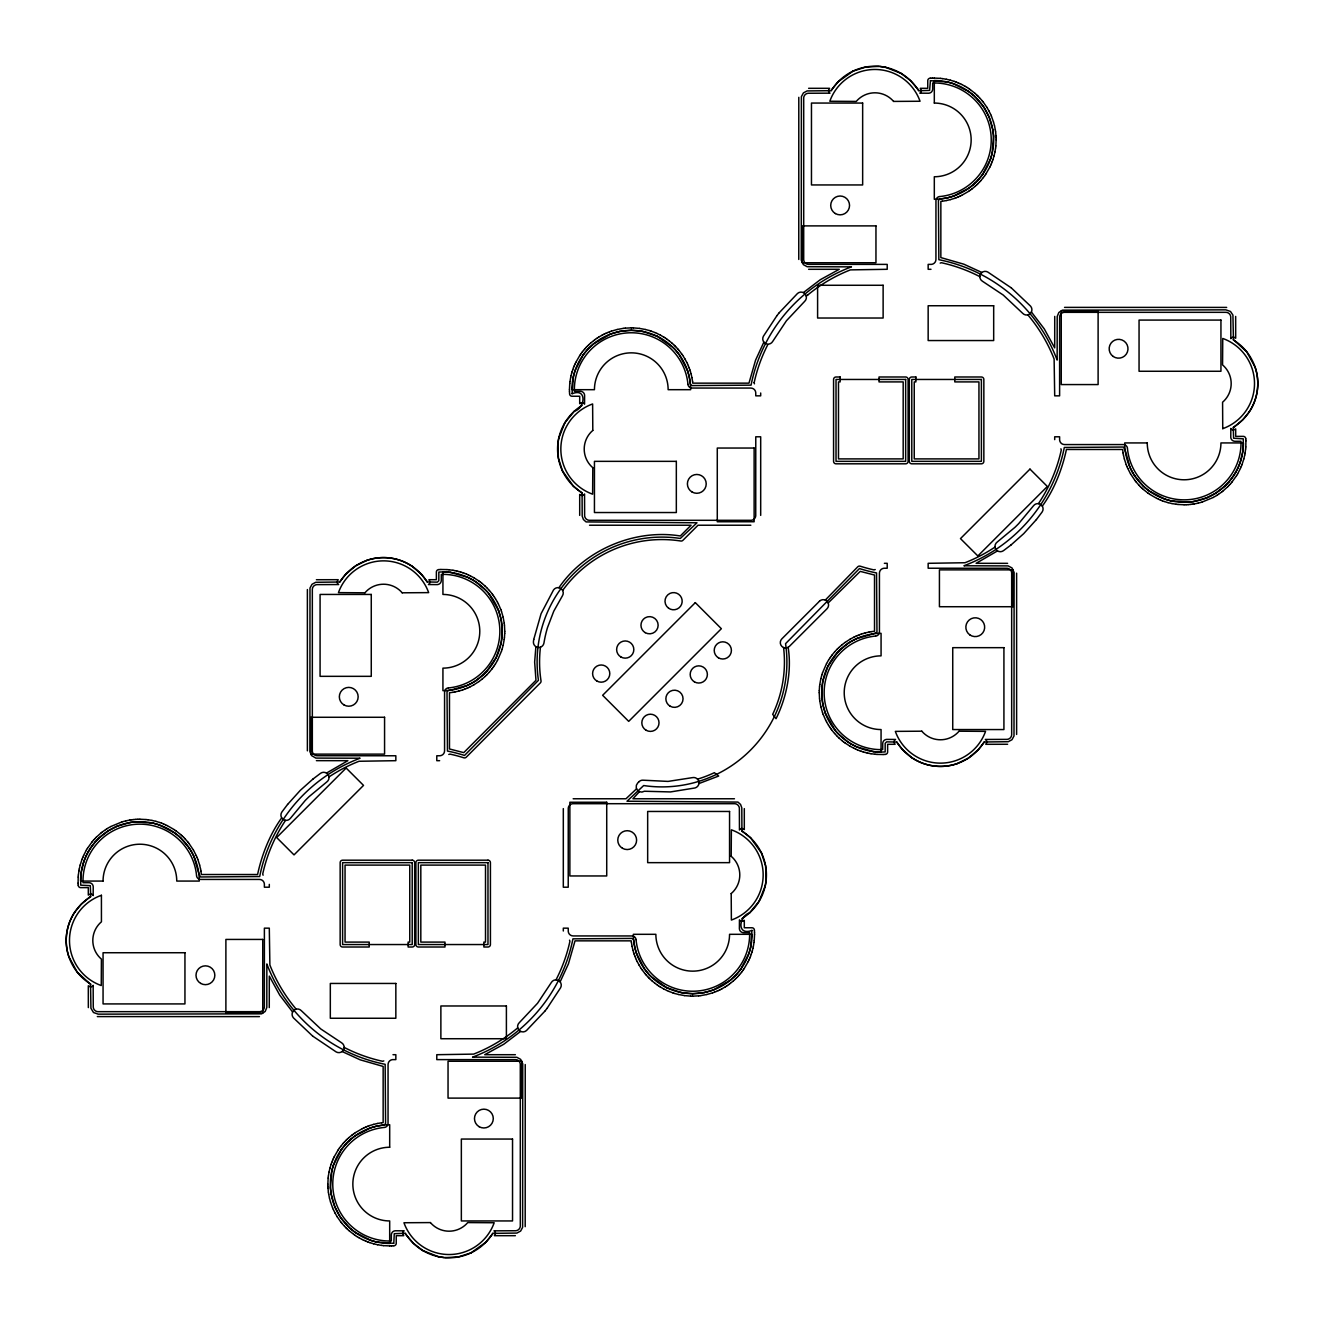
<?xml version="1.0" encoding="UTF-8"?>
<svg xmlns="http://www.w3.org/2000/svg" width="1324" height="1324" viewBox="0 0 1324 1324"><rect width="100%" height="100%" fill="white"/><g stroke="black" fill="none" stroke-linecap="round" stroke-linejoin="round"><path stroke-width="1.5" d="M327.856 1184.037L328.153 1178.079M421.479 574.401L427.387 581.948L437.35 582.146L438.823 580.673L438.84 572.067L442.911 571.918A59.381 59.381 0 0 1 502.309 631.283L501.167 642.852M504.725 633.253L504.758 631.349M569.452 389.637L569.75 383.679M754.548 934.363L754.25 940.321M819.242 692.651L819.275 690.747M902.521 749.599L896.613 742.052L886.65 741.854L885.177 743.327L885.16 751.933L881.089 752.082A59.381 59.381 0 0 1 821.691 692.717L822.833 681.148M996.144 139.963L995.847 145.921M78.199 877.084L78.099 883.042M269.268 1007.597L269.302 976.119L279.745 995.135L292.604 1012.016M393.791 1243.319L394.271 1233.703L404.763 1233.256L413.469 1243.385L422.753 1250.518M504.725 633.369L504.461 637.291M525.198 1226.669L525.231 1064.546M798.802 97.331L798.769 259.454M819.275 690.632L819.539 686.709M930.408 80.665L929.614 90.396L919.237 90.744L910.531 80.615L901.247 73.482M1054.731 316.403L1054.698 347.881L1044.272 328.898L1031.396 311.984M1245.801 446.916L1245.901 440.958M557.752 444.897L558.414 458.22L562.485 470.947M766.248 879.103L765.586 865.78L761.515 853.053M78.215 876.985L78.364 875.065M1245.636 448.935L1245.785 447.016M557.834 444.037L558.728 438.261M766.166 879.964L765.272 885.739M78.381 874.965L78.894 871.06M81.045 873.344L80.681 885.16L90.297 885.657L90.744 896.149L81.194 904.259L74.823 912.004M328.17 1177.979L328.385 1176.076M504.229 639.31L504.461 637.407M569.767 383.579L569.982 381.676M754.018 942.324L754.233 940.421M819.539 686.593L819.771 684.69M995.615 147.924L995.83 146.021M1242.955 450.657L1243.319 438.84L1233.604 438.227L1233.256 427.851L1242.806 419.741L1249.177 411.996M1245.619 449.035L1245.106 452.94M81.045 873.31L83.677 862.007M328.402 1175.977L329.031 1172.088M504.229 639.409L503.153 645.284M569.999 381.577L570.627 377.688M754.001 942.423L753.373 946.312M819.771 684.591L820.847 678.716M995.598 148.023L994.969 151.912M1242.955 450.69L1240.323 461.993M78.91 870.944L79.258 869.057M1244.742 454.943L1245.09 453.056M698.923 783.56L718.7 776.029L714.348 772.686A122.437 122.437 0 0 1 697.549 779.157L697.582 779.207M754.101 382.603L754.465 383.828M79.275 868.958L80.168 865.118M329.064 1171.972L329.957 1168.149M331.861 1170.631L330.437 1187.959M501.151 642.885L496.186 657.532M570.661 377.572L571.058 375.702M573.457 376.231L572.034 393.559M750.543 947.769L751.966 930.441M752.942 948.298L753.339 946.428M822.849 681.115L827.814 666.468M992.139 153.369L993.563 136.041M994.936 152.028L994.043 155.851M1244.726 455.042L1243.832 458.882M558.745 438.261L564.868 422.753M765.255 885.739L759.132 901.247M331.877 1170.598L333.466 1165.021M503.137 645.384L502.11 649.19M571.091 375.602L571.554 373.749M573.474 376.198L575.063 370.621M750.526 947.802L748.937 953.379M752.446 950.251L752.909 948.398M820.863 678.616L821.89 674.81M992.123 153.402L990.534 158.979M80.201 865.019L82.022 859.342M329.974 1168.033L331.132 1164.276M571.571 373.633L572.1 371.796M751.9 952.204L752.429 950.367M994.026 155.967L992.868 159.724M1243.799 458.981L1241.978 464.658M572.134 371.696L572.729 369.876M501.498 651.11L502.077 649.29M821.923 674.71L822.502 672.89M751.271 954.124L751.867 952.304M83.693 861.974L85.812 856.578M572.762 369.76L573.408 367.956M575.063 370.588L583.023 355.113M448.786 754.465L450.011 754.101A157.242 157.242 0 0 1 461.96 757.212L463.781 757.791A2.449 2.449 0 0 0 466.346 757.096L540.324 682.903A2.449 2.449 0 0 0 541.019 680.784L540.887 679.973A122.437 122.437 0 0 1 540.159 650.001L540.407 647.204M501.465 651.209L497.476 660.395M331.166 1164.16L331.811 1162.356M333.466 1164.988L341.427 1149.513M383.828 1060.905L382.603 1061.285A157.242 157.242 0 0 1 344.919 1047.797L344.157 1047.449M940.172 263.095L941.397 262.715A157.208 157.208 0 0 1 979.081 276.253L979.843 276.6M990.534 159.012L982.574 174.487M992.189 161.644L992.834 159.84M822.535 672.791L826.524 663.605M875.214 569.535L873.989 569.899A157.208 157.208 0 0 1 862.073 566.771L860.219 566.209A2.449 2.449 0 0 0 857.654 566.904L825.299 600.07M748.937 953.412L740.977 968.887M750.592 956.044L751.238 954.24M1240.307 462.026L1238.188 467.422M82.055 859.243L82.767 857.456M573.441 367.857L574.136 366.086M331.844 1162.257L332.539 1160.486M991.461 163.514L992.156 161.743M749.864 957.914L750.559 956.143M1241.233 466.544L1241.945 464.757M82.8 857.356L83.561 855.602M574.186 365.987L574.947 364.216M332.589 1160.387L333.35 1158.616M990.65 165.384L991.411 163.613M749.053 959.784L749.814 958.013M1240.439 468.398L1241.2 466.644M83.611 855.503L86.325 850.207M85.828 856.562L88.476 851.398M574.997 364.133L575.808 362.395M333.4 1158.533L334.211 1156.795M989.789 167.205L990.6 165.467M748.192 961.605L749.003 959.867M1238.172 467.438L1235.524 472.602M1240.389 468.497L1237.675 473.793M575.857 362.296L579.846 355.378M496.169 657.565L486.272 671.864M334.26 1156.696L338.249 1149.778M989.74 167.304L985.751 174.222M827.831 666.435L837.728 652.136M748.143 961.704L744.154 968.622M556.08 979.843L556.411 979.081A157.242 157.242 0 0 0 569.899 941.397L569.535 940.172M497.427 660.477L495.457 663.887M826.573 663.523L828.543 660.113M86.391 850.107L87.367 848.469M88.493 851.382L90.529 848.105M1235.507 472.618L1233.471 475.895M1236.633 475.531L1237.609 473.893M564.868 422.753L574.384 411.152M759.132 901.247L749.616 912.848M87.434 848.37L92.084 841.882M494.365 665.591L495.408 663.986M828.592 660.014L829.635 658.409M1236.566 475.63L1231.916 482.118M74.823 912.021C66.034 924.996 63.784 942.092 68.914 956.904M1249.177 411.979C1257.966 399.004 1260.216 381.908 1255.086 367.096M90.545 848.072L95.262 841.932M579.912 355.295L581.004 353.723M493.223 667.263L494.299 665.691M984.593 175.877L985.685 174.305M338.315 1149.695L339.407 1148.123M829.701 658.309L830.777 656.737M742.996 970.277L744.088 968.705M1233.455 475.928L1228.738 482.068M562.634 590.471L563.66 589.064A122.437 122.437 0 0 1 679.973 540.887L680.784 541.019A2.449 2.449 0 0 0 682.903 540.324L698.013 525.231L750.84 525.231M581.054 353.64L582.196 352.101M583.04 355.097L586.631 350.562M492.015 668.885L493.157 667.346M982.557 174.503L978.949 179.038M983.401 177.499L984.543 175.96M339.457 1148.04L340.599 1146.501M341.443 1149.497L345.051 1144.962M830.843 656.654L831.985 655.115M740.96 968.903L737.369 973.438M741.804 971.899L742.946 970.36M776.907 315.691L763.418 336.23A5.329 5.329 0 0 0 765.438 343.479A5.329 5.329 0 0 0 772.686 341.46L786.439 320.756L804.661 301.359A5.329 5.329 0 0 0 805.025 293.829A5.329 5.329 0 0 0 797.511 293.465L779.29 312.663M547.093 1008.309L560.582 987.77A5.329 5.329 0 0 0 558.562 980.521A5.329 5.329 0 0 0 551.314 982.54L537.561 1003.244L519.339 1022.641A5.329 5.329 0 0 0 518.975 1030.171A5.329 5.329 0 0 0 526.489 1030.535L544.71 1011.337M776.923 315.658L779.257 312.696M547.077 1008.342L544.743 1011.304M582.262 352.002L583.454 350.512M491.949 668.968L489.45 672.013M983.335 177.598L980.836 180.643M340.665 1146.402L343.164 1143.357M832.051 655.032L834.55 651.987M740.546 973.488L741.738 971.998M287.589 804.429L281.896 811.976A5.329 5.329 0 0 0 283.121 819.391A5.329 5.329 0 0 0 290.552 818.166L305.281 800.424A180.875 180.875 0 0 1 309.055 796.667L326.796 781.938A5.329 5.329 0 0 0 328.021 774.507A5.329 5.329 0 0 0 320.59 773.282L313.06 778.975M1036.411 519.571L1042.104 512.024A5.329 5.329 0 0 0 1040.879 504.609A5.329 5.329 0 0 0 1033.448 505.834L1018.719 523.576A180.875 180.875 0 0 1 1014.945 527.333L997.204 542.062A5.329 5.329 0 0 0 995.979 549.493A5.329 5.329 0 0 0 1003.41 550.718L1010.94 545.025M287.606 804.413L300.283 790.362L313.027 778.992M1036.394 519.587L1023.717 533.638L1010.973 545.008M92.15 841.799L93.392 840.343M583.52 350.43L584.761 348.957M739.239 975.043L740.48 973.57M1230.608 483.657L1231.85 482.201M345.614 574.401L339.556 582.014L315.741 582.295L312.034 584.281L309.998 588.038L309.882 751.536L311.537 755.557L315.824 758.089L360.078 758.222L358.109 758.983A159.691 159.691 0 0 0 259.686 876.538L200.487 876.968L198.782 873.344M978.386 749.599L984.444 741.986L1008.259 741.705L1011.966 739.719L1014.002 735.962L1014.118 572.464L1012.033 567.963L1008.176 565.911L963.922 565.778L965.891 565.017A159.691 159.691 0 0 0 1064.314 447.462L1123.513 447.032L1125.218 450.657M93.458 840.26L94.749 838.853M95.278 841.915L99.317 837.744M584.844 348.891L586.118 347.467M586.664 350.529L587.939 349.122M489.383 672.096L486.686 674.975M977.658 180.478L978.933 179.071M979.479 182.133L980.753 180.709M343.247 1143.291L344.521 1141.867M345.067 1144.929L346.342 1143.522M834.617 651.904L837.314 649.025M736.061 974.878L737.336 973.471M737.882 976.533L739.156 975.109M1228.722 482.085L1224.683 486.256M1229.251 485.147L1230.542 483.74M345.63 574.384L355.808 565.745L367.096 560.3M978.37 749.616L968.192 758.255L956.904 763.7M838.142 81.79L830.793 90.694L807.11 90.926L803.42 92.895L801.384 96.669L801.252 260.166L803.354 264.651L807.193 266.72L851.448 266.852L849.478 267.597A159.691 159.691 0 0 0 751.056 385.152L691.873 385.582L690.449 384.407L689.109 376.231M485.858 1242.21L493.058 1233.356L516.89 1233.074L520.646 1231.039L522.616 1227.331L522.748 1063.834L520.646 1059.349L516.807 1057.28L472.552 1057.148L474.522 1056.403A159.691 159.691 0 0 0 572.944 938.848L632.127 938.418L633.551 939.593L634.891 947.769M94.815 838.771L96.156 837.397M586.201 347.385L587.525 346.011M587.955 349.089L593.615 343.81M484.915 673.271L486.256 671.88M977.642 180.511L974.911 183.242M978.072 183.589L979.396 182.215M344.604 1141.784L345.928 1140.411M346.358 1143.489L349.089 1140.758M837.744 652.12L839.085 650.729M736.045 974.911L730.385 980.19M736.475 977.989L737.799 976.615M1227.844 486.603L1229.185 485.229M838.158 81.79L853.037 71.115M485.842 1242.21L470.963 1252.885M587.608 345.928L588.981 344.604M96.222 837.314L100.641 833.309M976.615 184.996L977.989 183.672M484.898 673.287L475.928 680.652M485.229 676.382L486.603 675.041M837.397 648.959L838.771 647.618M839.102 650.713L848.072 643.348M346.011 1140.328L347.385 1139.004M1227.778 486.686L1223.359 490.691M735.019 979.396L736.392 978.072M589.064 344.521L590.487 343.247M99.333 837.728L108.535 830.661L117.174 826.226M973.471 184.532L974.878 183.258M975.109 186.353L976.533 185.079M485.147 676.448L482.201 679.047M838.853 647.552L841.799 644.953M347.467 1138.921L348.891 1137.647M349.122 1140.742L350.529 1139.467M1224.667 486.272L1215.465 493.339L1206.826 497.774M733.513 980.753L734.936 979.479M574.401 411.135C584.877 408.785 587.591 387.237 572.067 393.791M749.599 912.865C738.875 916.043 736.442 936.25 751.966 930.408M590.554 343.164L593.599 340.665M973.438 184.549L968.903 188.157M975.043 186.436L971.998 188.935M348.957 1137.564L352.002 1135.065M350.562 1139.451L355.097 1135.843M733.446 980.836L730.401 983.335M807.938 294.755L806.25 296.113M593.632 343.793L610.364 334.128M100.723 833.243L102.229 832.051M482.118 679.113L478.99 681.512M841.882 644.887L845.01 642.488M1221.771 491.949L1223.277 490.757M730.368 980.207L713.636 989.872M593.698 340.599L595.237 339.457M102.312 831.985L105.506 829.701M970.36 190.143L971.899 189.001M352.101 1134.999L353.64 1133.857M1221.688 492.015L1218.494 494.299M728.763 984.543L730.302 983.401M981.878 272.479L963.839 264.188L940.851 257.584L940.851 201.38L942.324 201.215M342.122 1051.521L360.211 1059.829L383.149 1066.416L383.149 1122.62L381.676 1122.785M595.32 339.407L596.892 338.315M968.887 188.174L953.412 196.134M968.705 191.285L970.277 190.193M478.891 681.579L473.893 684.806M845.109 642.421L850.107 639.194M353.723 1133.807L355.295 1132.715M355.113 1135.826L370.588 1127.866M727.108 985.685L728.68 984.593M596.975 338.249L598.597 337.206M968.622 191.351L961.704 195.34M105.606 829.635L107.211 828.592M475.895 680.668L472.618 682.704M848.105 643.332L851.382 641.296M1216.789 495.408L1218.394 494.365M355.378 1132.649L362.296 1128.66M725.403 986.794L727.025 985.751M598.68 337.157L602.089 335.187M107.294 828.543L110.72 826.573M788.128 647.32C791.884 670.308 786.853 697.036 776.029 718.7L772.686 714.348A122.437 122.437 0 0 0 783.841 650.001L783.576 647.535M1216.706 495.457L1213.281 497.427M725.32 986.843L721.911 988.813M472.602 682.721L467.438 685.369M473.793 684.856L470.318 686.726M850.207 639.144L853.682 637.274M851.398 641.279L856.562 638.631M602.188 335.137L603.893 334.26M110.802 826.524L121.907 821.923M1213.198 497.476L1202.093 502.077M720.107 989.74L721.812 988.863M603.992 334.211L605.713 333.4M959.867 196.2L961.605 195.389M468.497 687.586L470.219 686.775M853.781 637.225L855.503 636.414M362.395 1128.611L364.133 1127.8M718.287 990.6L720.008 989.789M853.053 71.115L865.764 67.028L879.103 66.365M470.947 1252.885L458.236 1256.973L444.897 1257.634M605.813 333.35L607.584 332.589M958.013 197.011L959.784 196.25M467.422 685.369L450.69 690.152M466.644 688.397L468.398 687.636M855.602 636.364L857.356 635.603M856.578 638.631L873.31 633.848M364.216 1127.75L365.987 1126.989M716.416 991.411L718.187 990.65M607.683 332.539L609.454 331.844M956.143 197.756L957.914 197.061M117.191 826.209L130.215 822.502M464.757 689.142L466.544 688.43M857.456 635.57L859.243 634.858M1206.809 497.791L1193.785 501.498M366.086 1126.939L367.857 1126.244M714.546 992.156L716.317 991.461M954.24 198.435L956.044 197.789M609.553 331.811L611.357 331.166M610.381 334.111L619.698 331.463M462.854 689.821L464.658 689.175M859.342 634.825L861.146 634.179M713.619 989.889L704.302 992.537M712.643 992.834L714.447 992.189M367.956 1126.211L369.76 1125.566M367.096 560.3C381.908 555.17 399.004 557.421 411.979 566.209M956.904 763.7C942.092 768.83 924.996 766.579 912.021 757.791M953.379 196.134L947.802 197.723M954.124 198.468L950.367 199.626M611.456 331.132L617.199 329.494M460.934 690.449L462.755 689.854M861.245 634.146L863.066 633.551M712.544 992.868L706.801 994.506M369.876 1125.532L373.633 1124.374M370.621 1127.866L376.198 1126.277M458.981 690.996L460.818 690.466M1201.993 502.11L1198.187 503.137M122.007 821.89L125.813 820.863M863.182 633.534L865.019 633.004M950.251 199.643L946.428 200.536M458.882 691.029L455.042 691.922M865.118 632.971L868.958 632.078M373.749 1124.357L377.572 1123.464M947.769 197.739L939.593 199.08L938.418 200.487L938.848 259.686A159.691 159.691 0 0 1 1056.403 358.109L1057.148 360.078L1057.197 316.453L1058.852 312.514L1062.427 310.147L1225.875 309.849L1230.509 311.488L1232.925 315.112L1233.438 339.705L1246.695 351.721L1255.086 367.096M617.298 329.461L623.157 328.402M1198.088 503.153L1194.215 503.931M125.912 820.847L129.785 820.069M706.702 994.539L700.843 995.598M376.231 1126.261L384.407 1124.92L385.582 1123.513L385.152 1064.314A159.691 159.691 0 0 1 267.597 965.891L266.852 963.922L266.819 1007.465L265.197 1011.437L261.573 1013.853L98.158 1014.151L93.491 1012.512L90.926 1008.259L90.562 984.295L77.305 972.279L68.914 956.904M1027.887 314.864L1029.245 316.552A157.208 157.208 0 0 1 1054.119 359.019L1054.698 395.843L1059.614 395.843L1059.63 316.734A4.915 4.915 0 0 1 1064.049 312.332L1226.338 312.332A4.915 4.915 0 0 1 1230.741 316.734L1230.84 338.663A2.665 2.665 0 0 1 1234.63 337.57L1235.689 338.232L1235.656 316.403M296.113 1009.136L294.755 1007.448A157.242 157.242 0 0 1 269.881 964.997L269.302 928.157L264.386 928.157L264.37 1007.266A4.915 4.915 0 0 1 259.951 1011.668L97.662 1011.668A4.915 4.915 0 0 1 93.259 1007.266L93.16 985.337A2.665 2.665 0 0 1 89.37 986.43L88.311 985.768L88.344 1007.597M946.312 200.569L942.423 201.198M619.715 331.463L631.283 330.321M453.056 692.287L454.943 691.939M869.057 632.061L870.944 631.713M704.285 992.537L692.717 993.679M377.688 1123.431L381.577 1122.802M1193.751 501.515L1187.992 502.177M1192.212 504.229L1194.116 503.947M452.94 692.303L449.481 692.766L449.481 748.97L463.764 752.628L535.972 680.304L534.648 662.033L535.889 646.675M871.06 631.697L874.519 631.234L874.519 575.03L860.236 571.372L828.179 602.95M129.884 820.053L131.788 819.771M130.249 822.485L136.008 821.823M623.273 328.385L625.176 328.17M1190.21 504.461L1192.113 504.229M873.344 633.848L876.968 632.127L876.538 572.944A159.691 159.691 0 0 1 861.328 569.138L859.475 568.542L785.546 643.679A124.886 124.886 0 0 1 643.679 785.546L627.013 801.219L737.915 802.079L740.579 804.462L741.804 807.839L741.92 830.793L749.599 837M450.657 690.152L447.909 690.582L447.016 692.022L447.462 751.056A159.691 159.691 0 0 1 462.672 754.862L464.525 755.458L538.454 680.321A124.886 124.886 0 0 1 680.321 538.454L696.987 522.781L586.085 521.921L583.421 519.538L582.196 516.161L582.08 493.207L574.401 487M131.887 819.771L133.79 819.539M698.824 995.83L700.727 995.615M930.209 78.215L929.928 78.232A2.449 2.449 0 0 0 927.76 80.549L927.76 88.311L920.246 88.311L920.908 89.37A2.665 2.665 0 0 1 919.832 93.16L928.703 93.226A4.154 4.154 0 0 0 932.675 89.138L932.675 83.015L934.314 82.982A56.915 56.915 0 0 1 991.163 137.117A56.915 56.915 0 0 1 939.891 196.548M393.94 1245.768L394.105 1245.752A2.449 2.449 0 0 0 396.24 1243.451L396.24 1235.689L403.754 1235.689L403.092 1234.63A2.665 2.665 0 0 1 404.168 1230.84L395.429 1230.774A4.154 4.154 0 0 0 391.325 1234.862L391.325 1240.985L389.686 1241.018A56.915 56.915 0 0 1 332.837 1186.883A56.915 56.915 0 0 1 384.109 1127.452M625.276 328.153L631.234 327.856M1188.191 504.626L1190.094 504.461M438.823 569.585L438.674 569.601A2.449 2.449 0 0 0 436.374 571.935L436.374 579.697L428.877 579.697L429.539 580.74A2.665 2.665 0 0 1 428.446 584.546L437.317 584.612A4.154 4.154 0 0 0 441.289 580.508L441.289 574.401L442.928 574.368A56.915 56.915 0 0 1 499.777 628.503A56.915 56.915 0 0 1 448.505 687.934M885.177 754.415L885.491 754.382A2.449 2.449 0 0 0 887.626 752.065L887.626 744.303L895.123 744.303L894.461 743.261A2.665 2.665 0 0 1 895.554 739.454L886.683 739.388A4.154 4.154 0 0 0 882.711 743.492L882.711 749.599L881.072 749.632A56.915 56.915 0 0 1 824.223 695.497A56.915 56.915 0 0 1 875.495 636.066M133.906 819.539L135.809 819.374M698.724 995.847L692.766 996.144M930.309 78.199L932.228 78.116M930.441 80.665L947.769 82.088M1187.959 502.177L1170.631 500.753M1186.172 504.725L1188.091 504.626M438.939 569.585L440.842 569.486M316.403 579.73L338.232 579.697L337.57 580.74A2.665 2.665 0 0 0 338.663 584.546L316.734 584.629A4.915 4.915 0 0 0 312.332 589.048L312.332 751.337A4.915 4.915 0 0 0 316.734 755.739L395.843 755.772L395.843 760.688L359.003 761.267A157.242 157.242 0 0 0 328.964 776.94M1007.597 744.27L985.768 744.303L986.43 743.261A2.665 2.665 0 0 0 985.337 739.454L1007.266 739.371A4.915 4.915 0 0 0 1011.668 734.952L1011.668 572.663A4.915 4.915 0 0 0 1007.266 568.261L928.157 568.228L928.157 563.312L964.997 562.733A157.208 157.208 0 0 0 995.036 547.06M883.158 754.514L885.061 754.415M135.909 819.374L137.828 819.275M136.041 821.823L153.369 823.247M393.559 1243.335L376.231 1241.912M391.772 1245.884L393.691 1245.801M932.344 78.099L934.248 78.083M1184.152 504.758L1186.056 504.725M440.958 569.486L446.916 569.585M883.042 754.514L877.084 754.415M137.944 819.275L139.847 819.242M389.752 1245.917L391.656 1245.901M808.616 88.311L829.602 88.311L828.956 89.37A2.665 2.665 0 0 0 830.032 93.16L808.12 93.259A4.915 4.915 0 0 0 803.701 97.662L803.701 259.951A4.915 4.915 0 0 0 808.12 264.37L887.212 264.386L887.212 269.302L850.389 269.881A157.208 157.208 0 0 0 807.988 294.805M893.601 101.418L920.048 101.253A47.912 47.912 0 0 0 829.817 101.253L856.264 101.418A24.511 24.511 0 0 1 893.584 101.435M808.616 269.302L839.267 269.302L820.284 279.728L803.354 292.604M931.004 269.302L928.157 269.302L928.157 264.386L931.517 264.37A4.915 4.915 0 0 0 935.936 259.471L935.952 200.652A4.154 4.154 0 0 1 939.577 196.531M1064.546 307.383L1226.669 307.416M589.544 525.231L691.062 525.231L680.304 535.972C634.544 528.574 584.496 549.99 558.91 587.724M884.366 563.312L887.212 563.312L887.212 568.228L883.869 568.261A4.915 4.915 0 0 0 879.434 573.143L879.434 631.978A4.154 4.154 0 0 1 875.809 636.083M364.878 592.804L338.447 592.622A47.912 47.912 0 0 1 428.662 592.622L402.215 592.804M921.785 731.196L895.338 731.378A47.912 47.912 0 0 0 985.553 731.378L959.122 731.196M439.634 760.688L436.788 760.688L436.788 755.772L440.131 755.739A4.915 4.915 0 0 0 444.566 750.857L444.566 692.022A4.154 4.154 0 0 1 448.191 687.917M573.16 798.769L625.987 798.769L636.513 788.839M734.456 798.769L632.938 798.769L639.393 791.719M259.454 1016.617L97.331 1016.584M392.996 1054.698L395.843 1054.698L395.843 1059.614L392.483 1059.63A4.915 4.915 0 0 0 388.064 1064.529L388.048 1123.348A4.154 4.154 0 0 1 384.423 1127.469M515.384 1054.698L484.733 1054.698L503.749 1044.255L520.646 1031.396M430.399 1222.582L403.952 1222.747A47.912 47.912 0 0 0 494.183 1222.747L467.736 1222.582A24.511 24.511 0 0 1 430.416 1222.565M515.384 1235.689L494.398 1235.689L495.044 1234.63A2.665 2.665 0 0 0 493.968 1230.84L515.88 1230.741A4.915 4.915 0 0 0 520.299 1226.338L520.299 1064.049A4.915 4.915 0 0 0 515.88 1059.63L436.788 1059.614L436.788 1054.698L473.611 1054.119A157.242 157.242 0 0 0 516.062 1029.245L517.75 1027.887M934.363 78.083L940.321 78.364M631.349 327.856L633.253 327.889M631.283 330.321A59.381 59.381 0 0 1 690.665 389.686L668.14 389.686A36.857 36.857 0 0 0 631.283 352.846A36.857 36.857 0 0 0 594.443 389.686L571.918 389.686A59.381 59.381 0 0 1 631.283 330.321L642.852 331.463M1184.037 504.758L1178.079 504.461M139.963 819.242L145.921 819.539M692.717 993.679A59.381 59.381 0 0 1 633.335 934.314L655.86 934.314A36.857 36.857 0 0 0 692.717 971.154A36.857 36.857 0 0 0 729.557 934.314L752.082 934.314A59.381 59.381 0 0 1 692.717 993.679L681.148 992.537M690.747 996.111L692.651 996.144M389.637 1245.917L383.679 1245.636M633.369 327.889L639.31 328.385M1007.597 563.345L976.119 563.312L997.502 550.916M316.403 760.655L347.881 760.688L326.498 773.084M690.632 996.111L684.69 995.615M447.016 569.585L448.935 569.75M875.065 754.25L876.985 754.415M879.964 66.448L885.739 67.359M444.037 1257.552L438.261 1256.641M940.421 78.381L942.324 78.596M1176.076 504.229L1177.979 504.461M449.035 569.767L452.94 570.28M450.657 572.415L442.944 571.918L442.928 594.443A36.857 36.857 0 0 1 479.784 631.283A36.857 36.857 0 0 1 442.928 668.14L442.928 690.665A59.381 59.381 0 0 0 502.309 631.283M873.344 751.585L881.056 752.082L881.072 729.557A36.857 36.857 0 0 1 844.216 692.717A36.857 36.857 0 0 1 881.072 655.86L881.072 633.335A59.381 59.381 0 0 0 821.691 692.717M874.965 754.233L871.06 753.72M146.021 819.539L147.924 819.771M381.676 1245.404L383.579 1245.619M942.423 78.612L946.312 79.258M639.409 328.402L645.284 329.461M1175.977 504.229L1172.088 503.583M450.69 572.431L467.422 577.198M873.31 751.569L856.578 746.802M148.023 819.771L151.912 820.417M684.591 995.598L678.716 994.539M381.577 1245.388L377.688 1244.742M453.056 570.296L454.943 570.627M869.057 753.373L870.944 753.704M946.428 79.275L950.251 80.168M642.885 331.463L657.532 336.428M1171.972 503.567L1168.149 502.657M455.042 570.661L456.912 571.058M867.088 752.942L868.958 753.339M152.028 820.433L155.851 821.343M681.115 992.537L666.468 987.572M377.572 1244.726L373.749 1243.832M885.739 67.359L901.247 73.482M438.261 1256.641L422.753 1250.518M947.802 82.088L953.379 83.677M645.384 329.494L649.19 330.503M1170.598 500.753L1165.021 499.148M457.012 571.091L458.882 571.554M865.118 752.446L866.988 752.909M153.402 823.247L158.979 824.852M678.616 994.506L674.81 993.496M376.198 1241.912L370.621 1240.323M950.367 80.201L954.124 81.343M1168.033 502.64L1164.276 501.498M458.981 571.571L460.818 572.1M863.182 751.9L865.019 752.429M155.967 821.36L159.724 822.502M373.633 1243.799L369.876 1242.657M649.29 330.537L651.11 331.132M460.934 572.134L462.755 572.729M861.245 751.271L863.066 751.867M672.89 992.868L674.71 993.463M954.24 81.376L956.044 82.022M953.412 83.693L968.887 91.637M1060.905 448.786L1061.285 450.011A157.208 157.208 0 0 1 1038.446 503.65M1164.988 499.148L1149.513 491.204M1162.356 500.82L1164.16 501.465M651.209 331.166L654.9 332.539M462.854 572.762L464.658 573.408M859.342 750.592L861.146 751.238M672.791 992.834L669.1 991.461M159.84 822.535L161.644 823.18M159.012 824.852L174.487 832.796M263.095 875.214L262.715 873.989A157.242 157.242 0 0 1 285.554 820.35M370.588 1240.307L355.113 1232.363M367.956 1241.978L369.76 1242.624M956.143 82.055L957.914 82.767M1160.486 500.075L1162.257 500.77M464.757 573.441L466.544 574.136M857.456 749.864L859.243 750.559M161.743 823.23L163.514 823.925M366.086 1241.233L367.857 1241.945M958.013 82.8L959.784 83.561M1158.616 499.264L1160.387 500.025M654.999 332.589L656.754 333.35M466.644 574.186L468.398 574.947M855.602 749.053L857.356 749.814M667.246 990.65L669.001 991.411M163.613 823.975L165.384 824.736M364.216 1240.439L365.987 1241.2M959.867 83.611L961.605 84.422M1156.795 498.403L1158.533 499.231M656.853 333.4L660.395 335.137M856.562 746.786L851.398 744.138M853.781 748.192L855.503 749.003M468.497 574.997L470.219 575.808M467.438 577.214L472.602 579.862M667.147 990.6L663.605 988.863M165.467 824.769L167.205 825.597M362.395 1239.578L364.133 1240.389M961.704 84.471L965.179 86.325M1156.696 498.354L1149.778 494.365M657.565 336.445L673.271 347.699M853.682 748.143L850.207 746.289M470.318 575.857L473.793 577.711M666.435 987.555L650.729 976.301M167.304 825.646L174.222 829.635M362.296 1239.529L358.821 1237.675M660.477 335.187L663.887 337.157M663.523 988.813L660.113 986.843M965.262 86.391L966.917 87.367M851.382 744.121L848.105 742.085M850.107 746.24L845.109 742.996M473.893 577.761L478.891 581.004M472.618 579.879L475.895 581.915M357.083 1236.633L358.738 1237.609M967 87.434L968.622 88.46M663.986 337.206L665.591 338.249M658.409 985.751L660.014 986.794M355.378 1235.54L357 1236.566M912.004 757.791L902.521 749.616M411.996 566.209L421.479 574.384M968.705 88.526L970.277 89.618M1148.123 493.223L1149.695 494.299M665.691 338.315L667.263 339.407M848.072 742.069L837.744 733.314M475.928 581.931L486.256 590.686M656.737 984.593L658.309 985.685M174.305 829.701L175.877 830.777M353.723 1234.382L355.295 1235.474M970.36 89.684L975.043 93.392M968.903 91.654L973.438 95.262M1149.497 491.187L1144.962 487.58M1148.04 493.157L1143.357 489.45M667.346 339.457L668.885 340.599M843.471 741.804L845.01 742.946M478.99 581.054L480.529 582.196M655.115 983.401L656.654 984.543M175.96 830.843L180.643 834.55M174.503 832.813L179.038 836.42M355.097 1232.346L350.562 1228.738M353.64 1234.316L348.957 1230.608M668.968 340.665L672.013 343.164M841.882 740.546L843.388 741.738M480.612 582.262L482.118 583.454M655.032 983.335L651.987 980.836M1011.304 287.887L987.77 272.032A5.329 5.329 0 0 0 980.521 274.051A5.329 5.329 0 0 0 982.54 281.3L1003.244 295.053L1022.641 313.275A5.329 5.329 0 0 0 1030.171 313.639A5.329 5.329 0 0 0 1030.535 306.125L1011.337 287.904M312.696 1036.113L336.23 1051.968A5.329 5.329 0 0 0 343.479 1049.949A5.329 5.329 0 0 0 341.46 1042.7L320.756 1028.947L301.359 1010.725A5.329 5.329 0 0 0 293.829 1010.361A5.329 5.329 0 0 0 293.465 1017.875L312.663 1036.096M841.799 740.48L838.853 737.882M482.201 583.52L485.147 586.118M975.109 93.458L976.533 94.749M973.471 95.278L974.878 96.569M1143.522 486.272L1144.929 487.563M1141.867 488.093L1143.291 489.383M672.096 343.247L673.519 344.521M650.481 979.479L651.904 980.753M180.709 834.617L182.133 835.907M179.071 836.437L180.478 837.728M349.122 1227.431L350.529 1228.722M347.467 1229.251L348.891 1230.542M574.384 486.984L573.176 485.858M749.616 837.016L750.824 838.142M976.615 94.815L977.989 96.156M974.911 96.586L983.666 106.913L989.16 117.174M1143.489 486.256L1134.734 475.928M1140.411 486.686L1141.784 488.01M673.602 344.604L674.975 345.928M837.397 736.475L838.771 737.799M485.229 586.201L486.603 587.525M649.025 978.072L650.398 979.396M182.215 835.99L183.589 837.314M180.511 837.744L189.266 848.072M349.089 1227.414L340.334 1217.087L334.84 1206.826M346.011 1227.844L347.385 1229.185M573.16 485.842L562.501 470.963M750.84 838.158L761.499 853.037M978.072 96.222L979.396 97.595M1139.004 485.229L1140.328 486.603M675.041 346.011L676.382 347.385M673.287 347.716L674.611 349.089M837.314 736.392L834.617 733.513M486.686 587.608L489.383 590.487M649.389 974.911L650.713 976.284M647.618 976.615L648.959 977.989M183.672 837.397L184.996 838.771M344.604 1226.405L345.928 1227.778M979.479 97.678L982.077 100.641M1138.921 485.147L1136.323 482.201M676.448 347.467L677.739 348.891M674.628 349.122L675.919 350.529M837.728 733.297L835.179 730.385M486.272 590.703L488.821 593.615M648.081 973.471L649.372 974.878M646.261 975.109L647.552 976.533M185.079 838.853L187.677 841.799M344.521 1226.322L341.923 1223.359M677.805 348.957L679.047 350.43M675.935 350.562L679.543 355.097M834.55 733.446L832.051 730.401M489.45 590.554L491.949 593.599M648.065 973.438L644.457 968.903M644.953 973.57L646.195 975.043M982.143 100.723L983.335 102.229M1135.065 480.612L1136.257 482.118M679.113 350.512L681.512 353.64M835.163 730.368L825.514 713.636M488.837 593.632L498.486 610.364M644.887 973.488L642.488 970.36M187.743 841.882L188.935 843.388M340.665 1221.771L341.857 1223.277M983.401 102.312L986.794 107.211M1134.999 480.529L1130.564 473.893M830.843 728.763L831.985 730.302M492.015 593.698L493.157 595.237M189.001 843.471L193.436 850.107M340.599 1221.688L337.206 1216.789M763.865 342.122L755.574 360.161L748.97 383.149L692.766 383.149L692.601 381.676M560.135 981.878L568.443 963.789L575.03 940.851L631.234 940.851L631.399 942.324M681.579 353.723L682.671 355.295M679.56 355.113L687.504 370.588M829.701 727.108L830.777 728.68M493.223 595.32L494.299 596.892M644.44 968.887L636.496 953.412M641.329 968.705L642.421 970.277M1134.718 475.895L1132.682 472.618M682.737 355.378L684.806 358.738M828.592 725.403L829.635 727.025M494.365 596.975L495.408 598.597M641.263 968.622L639.194 965.262M189.282 848.105L191.318 851.382M986.843 107.294L988.813 110.72M828.543 725.32L826.573 721.911M495.457 598.68L497.427 602.089M337.157 1216.706L335.187 1213.281M1132.665 472.602L1130.017 467.438M1130.514 473.793L1127.8 468.497M1042.302 506.116C1053.871 490.327 1062.179 469.457 1066.416 449.481L1122.62 449.481L1123.083 452.94M684.856 358.821L686.726 362.296M639.144 965.179L637.274 961.704M281.698 817.884C270.129 833.723 261.821 854.526 257.584 874.519L201.38 874.519L200.917 871.06M193.486 850.207L196.2 855.503M191.335 851.398L193.983 856.562M988.863 110.802L990.6 114.344M825.646 720.107L826.524 721.812M497.476 602.188L498.354 603.893M335.137 1213.198L333.4 1209.656M686.775 362.395L687.586 364.133M825.597 720.008L823.23 714.546M498.403 603.992L500.77 609.454M636.414 959.867L637.225 961.605M990.65 114.443L991.411 116.198M1130.001 467.422L1125.235 450.69M1126.989 466.644L1127.75 468.398M687.636 364.216L688.397 365.987M635.603 958.013L636.364 959.784M196.25 855.602L197.011 857.356M193.999 856.578L198.766 873.31M332.589 1207.802L333.35 1209.557M991.461 116.297L993.463 121.907M989.16 117.191L992.884 130.215M1126.244 464.757L1126.939 466.544M688.43 366.086L689.142 367.857M634.858 956.143L635.57 957.914M197.061 857.456L197.756 859.243M334.84 1206.809L331.116 1193.785M332.539 1207.703L330.537 1202.093M1126.211 464.658L1124.374 458.981M825.497 713.619L822.849 704.302M822.535 712.643L823.18 714.447M689.175 367.956L689.821 369.76M634.179 954.24L634.825 956.044M500.82 609.553L501.465 611.357M498.503 610.381L501.151 619.698M197.789 859.342L199.626 865.019M822.502 712.544L820.863 706.801M689.854 369.876L690.449 371.696M687.52 370.621L689.109 376.198M636.48 953.379L634.891 947.802M633.551 952.304L634.146 954.124M501.498 611.456L503.137 617.199M993.496 122.007L994.506 125.813M690.466 371.796L690.996 373.633M633.004 950.367L633.534 952.204M330.503 1201.993L329.494 1198.187M1124.357 458.882L1123.464 455.042M691.029 373.749L691.922 377.572M632.971 950.251L632.078 946.428M199.643 865.118L200.536 868.958M994.539 125.912L995.3 129.785M820.847 706.702L819.771 700.843M503.153 617.298L504.229 623.157M329.461 1198.088L328.7 1194.215M1123.1 453.056L1123.431 454.943M822.833 704.285L821.691 692.717M691.939 377.688L692.584 381.577M632.061 946.312L631.416 942.423M501.167 619.715L502.309 631.283M200.569 869.057L200.9 870.944M995.317 129.884L995.598 131.788M992.884 130.249L993.546 136.008M331.116 1193.751L330.454 1187.992M328.402 1192.212L328.683 1194.116M995.615 131.887L995.996 135.809M819.539 698.824L819.771 700.727M504.229 623.273L504.461 625.176M328.385 1192.113L328.004 1188.191M754.415 930.209L754.382 929.928A2.449 2.449 0 0 0 752.065 927.76L744.303 927.76L744.303 920.246L743.261 920.908A2.665 2.665 0 0 1 739.454 919.832L739.388 928.703A4.154 4.154 0 0 0 743.492 932.675L749.599 932.675L749.632 934.314A56.915 56.915 0 0 1 695.497 991.163A56.915 56.915 0 0 1 636.066 939.891M569.601 393.94L569.618 394.105A2.449 2.449 0 0 0 571.935 396.24L579.697 396.24L579.697 403.754L580.74 403.092A2.665 2.665 0 0 1 584.546 404.168L584.612 395.429A4.154 4.154 0 0 0 580.508 391.325L574.401 391.325L574.368 389.686A56.915 56.915 0 0 1 628.503 332.837A56.915 56.915 0 0 1 687.934 384.109M1245.785 438.823L1245.768 438.674A2.449 2.449 0 0 0 1243.451 436.374L1235.689 436.374L1235.689 428.877L1234.63 429.539A2.665 2.665 0 0 1 1230.84 428.446L1230.774 437.317A4.154 4.154 0 0 0 1234.862 441.289L1240.985 441.289L1241.018 442.928A56.915 56.915 0 0 1 1186.883 499.777A56.915 56.915 0 0 1 1127.452 448.505M819.539 698.724L819.242 692.766M504.461 625.276L504.758 631.234M78.215 885.177L78.248 885.491A2.449 2.449 0 0 0 80.549 887.626L88.311 887.626L88.311 895.123L89.37 894.461A2.665 2.665 0 0 1 93.16 895.554L93.226 886.683A4.154 4.154 0 0 0 89.138 882.711L83.015 882.711L82.982 881.072A56.915 56.915 0 0 1 137.117 824.223A56.915 56.915 0 0 1 196.548 875.495M1245.801 438.939L1245.884 440.842M996.012 135.909L996.111 137.828M754.415 930.309L754.514 932.228M569.486 391.772L569.585 393.691M327.889 1186.172L327.988 1188.091M78.116 883.158L78.199 885.061M996.111 137.944L996.144 139.847M754.514 932.344L754.548 934.248M569.452 389.752L569.486 391.656M327.856 1184.152L327.889 1186.056M1054.698 439.634L1054.698 436.788L1059.614 436.788L1059.63 440.131A4.915 4.915 0 0 0 1064.529 444.566L1123.348 444.566A4.154 4.154 0 0 1 1127.469 448.191M1016.617 573.16L1016.617 734.456M760.688 392.996L760.688 395.843L755.772 395.843L755.739 392.483A4.915 4.915 0 0 0 750.857 388.064L692.022 388.048A4.154 4.154 0 0 1 687.917 384.423M760.688 515.384L760.688 436.788L755.772 436.788L755.739 515.88A4.915 4.915 0 0 1 751.337 520.299L589.048 520.299A4.915 4.915 0 0 1 584.629 515.88L584.546 493.968A2.665 2.665 0 0 1 580.74 495.044L579.697 494.398L579.697 515.384M744.303 808.616L744.303 829.602L743.261 828.956A2.665 2.665 0 0 0 739.454 830.032L739.371 808.12A4.915 4.915 0 0 0 734.952 803.701L572.663 803.701A4.915 4.915 0 0 0 568.261 808.12L568.228 887.212L563.312 887.212L563.312 808.616M731.196 856.264L731.378 829.817A47.912 47.912 0 0 1 731.378 920.048L731.196 893.601M592.804 430.399L592.622 403.952A47.912 47.912 0 0 0 592.622 494.183L592.804 467.736M563.312 931.004L563.312 928.157L568.228 928.157L568.261 931.517A4.915 4.915 0 0 0 573.143 935.936L631.978 935.952A4.154 4.154 0 0 1 636.083 939.577M307.383 589.544L307.383 750.84M269.302 884.366L269.302 887.212L264.386 887.212L264.37 883.869A4.915 4.915 0 0 0 259.471 879.434L200.652 879.434A4.154 4.154 0 0 1 196.531 875.809M1233.223 339.838A51.189 51.189 0 0 1 1233.223 427.271M831.207 90.777A51.189 51.189 0 0 1 918.657 90.777M582.146 492.793A51.189 51.189 0 0 1 582.146 405.343M592.821 467.72A24.511 24.511 0 0 1 592.821 430.416M984.162 741.854A51.189 51.189 0 0 1 896.729 741.854M959.089 731.179A24.511 24.511 0 0 1 921.802 731.179M90.777 984.162A51.189 51.189 0 0 1 90.777 896.729M492.793 1233.223A51.189 51.189 0 0 1 405.343 1233.223M741.854 831.207A51.189 51.189 0 0 1 741.854 918.657M731.179 856.28A24.511 24.511 0 0 1 731.179 893.584M339.838 582.146A51.189 51.189 0 0 1 427.271 582.146M364.911 592.821A24.511 24.511 0 0 1 402.198 592.821M754.15 382.636A157.208 157.208 0 0 1 767.639 344.952M533.754 639.475L533.456 641.296A5.329 5.329 0 0 0 537.842 647.419A5.329 5.329 0 0 0 543.949 643.034L544.247 641.263A143.389 143.389 0 0 1 545.273 636.099L546.084 632.673A143.472 143.472 0 0 1 547.491 627.609L553.763 611.208L562.402 595.85A5.329 5.329 0 0 0 560.83 588.485A5.329 5.329 0 0 0 553.465 590.057L541.086 613.691L533.771 639.376M346.143 768.036L276.65 837.529L294.027 854.89L363.521 785.397L346.143 768.036M695.299 602.635L602.635 695.299L628.701 721.365L721.365 628.701L695.299 602.635M638.962 781.739L637.672 783.047A5.329 5.329 0 0 0 644.391 791.239L670.474 791.934L694.984 787.962A5.329 5.329 0 0 0 698.807 781.474A5.329 5.329 0 0 0 692.336 777.651L668.041 781.408L643.166 780.2A5.329 5.329 0 0 0 638.962 781.739M819.49 601.212L781.855 638.863A5.329 5.329 0 0 0 781.855 646.393A5.329 5.329 0 0 0 789.369 646.393L827.02 608.742A5.329 5.329 0 0 0 827.02 601.212A5.329 5.329 0 0 0 819.49 601.212M1029.973 469.11L960.479 538.603L977.857 555.964L1047.35 486.471L1029.973 469.11M1222.747 428.662L1222.582 402.215A24.511 24.511 0 0 0 1222.565 364.911L1222.747 338.447A47.912 47.912 0 0 1 1222.747 428.662M101.418 895.289L101.253 895.338A47.912 47.912 0 0 0 101.253 985.553L101.418 959.122A24.511 24.511 0 0 1 101.435 921.802L101.418 895.289M862.652 103.057L811.463 103.057L811.463 184.946L862.652 184.946L862.652 103.057M875.958 225.891L802.245 225.891L802.245 262.748L875.958 262.748L875.958 225.891M883.125 285.272L817.603 285.272L817.603 318.025L883.125 318.025L883.125 285.272M993.679 305.745L928.157 305.745L928.157 340.549L993.679 340.549L993.679 305.745M1098.109 310.875L1061.252 310.875L1061.252 384.572L1098.109 384.572L1098.109 310.875M1220.943 320.077L1139.054 320.077L1139.054 371.266L1220.943 371.266L1220.943 320.077M840.128 376.992L836.023 376.992A2.449 2.449 0 0 0 833.574 379.458L833.574 461.348A2.449 2.449 0 0 0 836.023 463.814L905.649 463.814A2.449 2.449 0 0 0 908.099 461.348L908.099 379.458A2.449 2.449 0 0 0 905.649 376.992L879.02 376.992L879.02 381.908L903.183 381.908L903.183 458.898L838.489 458.898L838.489 381.908L840.128 381.908L840.128 376.992M915.877 376.992L911.789 376.992A2.449 2.449 0 0 0 909.323 379.458L909.323 461.348A2.449 2.449 0 0 0 911.789 463.814L981.398 463.814A2.449 2.449 0 0 0 983.848 461.348L983.848 379.458A2.449 2.449 0 0 0 981.398 376.992L954.786 376.992L954.786 381.908L978.949 381.908L978.949 458.898L914.239 458.898L914.239 381.908L915.877 381.908L915.877 376.992M905.649 379.458L836.023 379.458L836.023 461.348L905.649 461.348L905.649 379.458M981.398 379.458L911.789 379.458L911.789 461.348L981.398 461.348L981.398 379.458M1147.246 442.928L1124.721 442.928A59.381 59.381 0 0 0 1184.086 502.309A59.381 59.381 0 0 0 1243.468 442.928L1220.943 442.928A36.857 36.857 0 0 1 1184.086 479.784A36.857 36.857 0 0 1 1147.246 442.928M754.134 448.042L717.277 448.042L717.277 521.755L754.134 521.755L754.134 448.042M676.332 461.348L594.443 461.348L594.443 512.537L676.332 512.537L676.332 461.348M1013.125 569.866L939.428 569.866L939.428 606.723L1013.125 606.723L1013.125 569.866M371.266 594.443L320.077 594.443L320.077 676.332L371.266 676.332L371.266 594.443M1003.923 647.668L952.734 647.668L952.734 729.557L1003.923 729.557L1003.923 647.668M384.572 717.277L310.875 717.277L310.875 754.134L384.572 754.134L384.572 717.277M606.723 802.245L569.866 802.245L569.866 875.958L606.723 875.958L606.723 802.245M729.557 811.463L647.668 811.463L647.668 862.652L729.557 862.652L729.557 811.463M412.211 860.186L342.602 860.186A2.449 2.449 0 0 0 340.152 862.652L340.152 944.542A2.449 2.449 0 0 0 342.602 947.008L369.214 947.008L369.214 942.092L345.051 942.092L345.051 865.102L409.761 865.102L409.761 942.092L408.123 942.092L408.123 947.008L412.211 947.008A2.449 2.449 0 0 0 414.677 944.542L414.677 862.652A2.449 2.449 0 0 0 412.211 860.186M487.977 860.186L418.351 860.186A2.449 2.449 0 0 0 415.901 862.652L415.901 944.542A2.449 2.449 0 0 0 418.351 947.008L444.98 947.008L444.98 942.092L420.817 942.092L420.817 865.102L485.511 865.102L485.511 942.092L483.872 942.092L483.872 947.008L487.977 947.008A2.449 2.449 0 0 0 490.426 944.542L490.426 862.652A2.449 2.449 0 0 0 487.977 860.186M412.211 862.652L342.602 862.652L342.602 944.542L412.211 944.542L412.211 862.652M487.977 862.652L418.351 862.652L418.351 944.542L487.977 944.542L487.977 862.652M103.057 881.072L80.532 881.072A59.381 59.381 0 0 1 139.914 821.691A59.381 59.381 0 0 1 199.279 881.072L176.754 881.072A36.857 36.857 0 0 0 139.914 844.216A36.857 36.857 0 0 0 103.057 881.072M262.748 939.428L225.891 939.428L225.891 1013.125L262.748 1013.125L262.748 939.428M184.946 952.734L103.057 952.734L103.057 1003.923L184.946 1003.923L184.946 952.734M395.843 983.451L330.321 983.451L330.321 1018.255L395.843 1018.255L395.843 983.451M506.397 1005.975L440.875 1005.975L440.875 1038.728L506.397 1038.728L506.397 1005.975M521.755 1061.252L448.042 1061.252L448.042 1098.109L521.755 1098.109L521.755 1061.252M512.537 1139.054L461.348 1139.054L461.348 1220.943L512.537 1220.943L512.537 1139.054M934.314 103.057L934.314 80.532A59.381 59.381 0 0 1 993.679 139.914A59.381 59.381 0 0 1 934.314 199.279L934.314 176.754A36.857 36.857 0 0 0 971.154 139.914A36.857 36.857 0 0 0 934.314 103.057M389.686 1147.246L389.686 1124.721A59.381 59.381 0 0 0 330.321 1184.086A59.381 59.381 0 0 0 389.686 1243.468L389.686 1220.943A36.857 36.857 0 0 1 352.846 1184.086A36.857 36.857 0 0 1 389.686 1147.246M668.57 608.179A8.606 8.606 0 0 0 682.141 602.039A8.606 8.606 0 0 0 670.027 593.367A8.606 8.606 0 0 0 668.57 608.179M718.502 657.862A8.606 8.606 0 0 0 731.411 650.415A8.606 8.606 0 0 0 718.502 642.967A8.606 8.606 0 0 0 718.502 657.862M645.251 632.673A8.606 8.606 0 0 0 658.144 625.226A8.606 8.606 0 0 0 645.251 617.778A8.606 8.606 0 0 0 645.251 632.673M694.471 681.893A8.606 8.606 0 0 0 707.38 674.446A8.606 8.606 0 0 0 694.471 666.998A8.606 8.606 0 0 0 694.471 681.893M620.923 657.002A8.606 8.606 0 0 0 633.832 649.554A8.606 8.606 0 0 0 620.923 642.107A8.606 8.606 0 0 0 620.923 657.002M670.159 706.222A8.606 8.606 0 0 0 683.052 698.774A8.606 8.606 0 0 0 670.159 691.327A8.606 8.606 0 0 0 670.159 706.222M596.892 681.033A8.606 8.606 0 0 0 609.801 673.585A8.606 8.606 0 0 0 596.892 666.138A8.606 8.606 0 0 0 596.892 681.033M646.112 730.252A8.606 8.606 0 0 0 659.021 722.805A8.606 8.606 0 0 0 646.112 715.357A8.606 8.606 0 0 0 646.112 730.252M1113.087 356.404A9.417 9.417 0 0 0 1127.949 349.668A9.417 9.417 0 0 0 1114.692 340.169A9.417 9.417 0 0 0 1113.087 356.404M835.411 213.578A9.417 9.417 0 0 0 849.545 205.419A9.417 9.417 0 0 0 835.411 197.276A9.417 9.417 0 0 0 835.411 213.578M692.104 492.032A9.417 9.417 0 0 0 706.222 483.872A9.417 9.417 0 0 0 692.104 475.713A9.417 9.417 0 0 0 692.104 492.032M969.764 634.841A9.417 9.417 0 0 0 984.626 628.122A9.417 9.417 0 0 0 971.369 618.622A9.417 9.417 0 0 0 969.764 634.841M200.718 983.418A9.417 9.417 0 0 0 214.836 975.258A9.417 9.417 0 0 0 200.718 967.099A9.417 9.417 0 0 0 200.718 983.418M479.172 1126.724A9.417 9.417 0 0 0 493.289 1118.581A9.417 9.417 0 0 0 479.172 1110.422A9.417 9.417 0 0 0 479.172 1126.724M622.479 848.287A9.417 9.417 0 0 0 636.612 840.128A9.417 9.417 0 0 0 622.479 831.968A9.417 9.417 0 0 0 622.479 848.287M344.041 704.964A9.417 9.417 0 0 0 358.159 696.805A9.417 9.417 0 0 0 344.041 688.646A9.417 9.417 0 0 0 344.041 704.964"/></g></svg>
